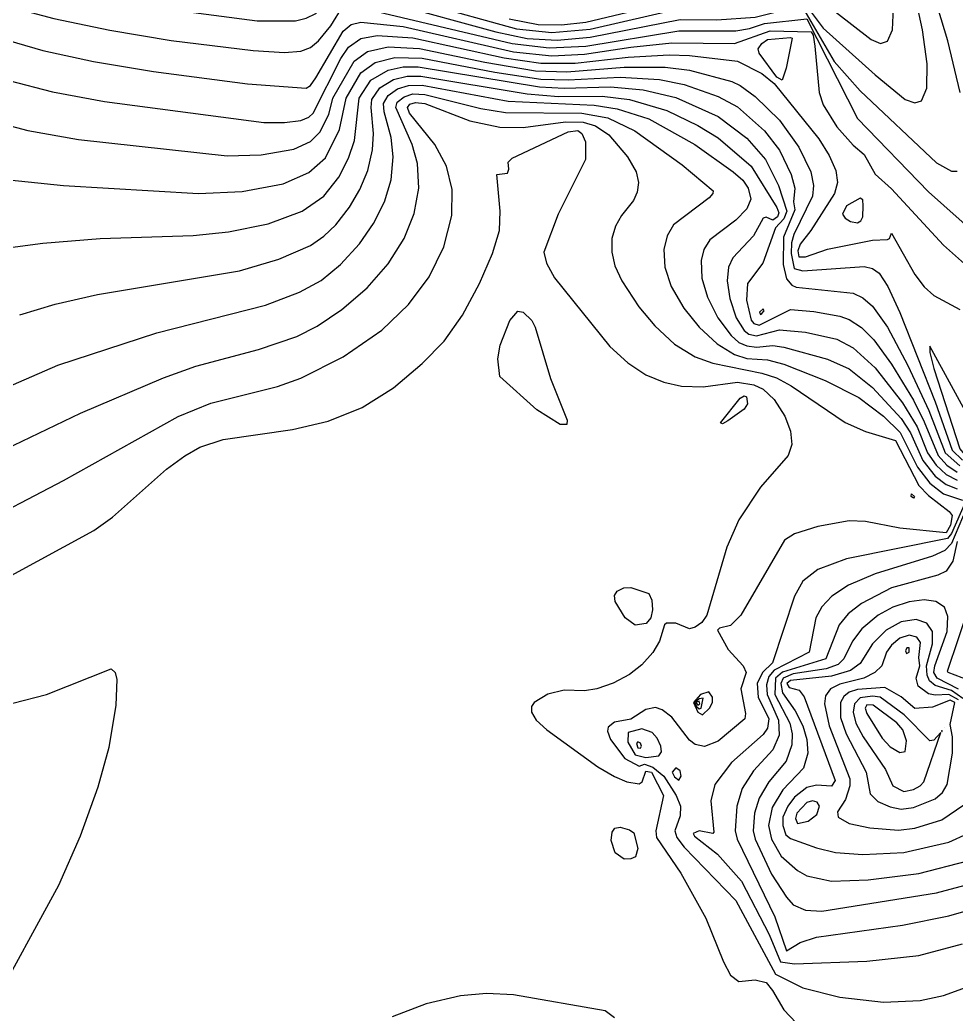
# Model space of a CAD drawing. Header units: inches. Extents: x 2608994 to 2618701, y 1261813 to 1271655.
# Drawn here: x 2616107 to 2616931, y 1264676 to 1265550 of the extents above; entities that cross this region are included whole.
import ezdxf

# ---------------------------------------------------------------- set-up
doc = ezdxf.new("R2010")
doc.units = ezdxf.units.IN
doc.header["$MEASUREMENT"] = 0

msp = doc.modelspace()

# ---------------------------------------------------------------- linework, layer by layer
for points, elevation in [([(2616934.43, 1265486.32), (2616923.45, 1265531.92), (2616882.6, 1265667.52), (2616826.75, 1265828.32), (2616809.54, 1265859.52), (2616774.86, 1265912.32), (2616739.6, 1265960.97), (2616713.2, 1265992.66), (2616696.4, 1266007.14), (2616677.2, 1266019.13), (2616340, 1266166.99), (2616250, 1266210.16), (2616168.4, 1266253.1), (2616089.2, 1266299.69)], 248), ([(2616061.6, 1265597.7), (2616152.8, 1265575.46), (2616246.4, 1265558.42), (2616316, 1265549.56), (2616349.6, 1265549.49), (2616359.2, 1265551.66), (2616367.6, 1265556), (2616391.6, 1265578.86), (2616401.2, 1265574.53), (2616433.6, 1265564.85), (2616526, 1265539.9), (2616553.6, 1265533.99), (2616580, 1265532.35), (2616608.8, 1265534.96), (2616688, 1265550.52), (2616720.4, 1265550.38), (2616754, 1265552.76), (2616794.8, 1265562.94), (2616823.6, 1265513.8), (2616846.4, 1265487.94), (2616913.6, 1265424.6), (2616926.8, 1265417.3), (2616931.6, 1265417.11)], 248), ([(2616790, 1265574.89), (2616814, 1265543.05), (2616859.6, 1265501.88), (2616886, 1265480.28), (2616894.4, 1265477.27), (2616900.4, 1265479.18), (2616905.2, 1265490.29), (2616905.41, 1265511.52), (2616901.2, 1265541.52), (2616892.32, 1265582.32)], 247), ([(2616092.8, 1265563.26), (2616137.2, 1265551.58), (2616186.4, 1265541.23), (2616240.4, 1265532.24), (2616312.4, 1265523.21), (2616340, 1265521.62), (2616354.4, 1265522.7), (2616362.8, 1265525.85), (2616370, 1265531.85), (2616380.8, 1265544.93), (2616391.6, 1265562.51), (2616395.2, 1265563.94), (2616540.4, 1265529.46), (2616572.8, 1265525.59), (2616605.2, 1265527.29), (2616686.8, 1265540.78), (2616737.2, 1265540.53), (2616749.2, 1265542.58), (2616762.4, 1265547.09), (2616799.6, 1265551.21), (2616844, 1265463.63), (2616906.4, 1265399.03), (2616949.6, 1265360.59)], 249), ([(2616463.6, 1265564.62), (2616544, 1265542.54), (2616575.2, 1265539.1), (2616608.8, 1265541.99), (2616689.2, 1265560.46)], 247), ([(2616537.74, 1265551.12), (2616563.2, 1265546.33), (2616583.6, 1265545.87), (2616605.2, 1265548.19), (2616654.4, 1265560)], 246), ([(2616824.8, 1265557.28), (2616856, 1265532.88), (2616864.4, 1265529.59), (2616870.4, 1265531.56), (2616875, 1265541.52), (2616875.83, 1265560.72)], 246), ([(2616088, 1265534.76), (2616127.6, 1265523.38), (2616172, 1265513.63), (2616224.8, 1265504.82), (2616307.6, 1265494.08), (2616359.2, 1265490.31), (2616362.8, 1265492.6), (2616367.6, 1265499.21), (2616391.6, 1265540.32), (2616398.72, 1265546.32), (2616407.2, 1265548.24), (2616444.4, 1265544.57), (2616541.6, 1265522.25), (2616575.2, 1265518.63), (2616604, 1265519.98), (2616644.8, 1265526.42), (2616680.8, 1265530.16), (2616736, 1265529.43), (2616767.2, 1265540.62), (2616803.2, 1265539.72), (2616805.1, 1265536.72), (2616806.56, 1265527.12), (2616810.32, 1265486.32), (2616813.92, 1265475.52), (2616826, 1265456.32), (2616840.4, 1265440.19), (2616850, 1265431.82), (2616859.6, 1265414.58), (2616874, 1265401.58), (2616919.6, 1265352.14), (2616959.2, 1265317.06)], 250), ([(2616097.6, 1265497.05), (2616136, 1265487.12), (2616181.6, 1265478.55), (2616322, 1265460.17), (2616340, 1265459.91), (2616354.4, 1265461.9), (2616361.6, 1265464.81), (2616365.2, 1265468.34), (2616389.53, 1265516.32), (2616396.4, 1265526.39), (2616407.2, 1265533.79), (2616421.6, 1265536.54), (2616452.8, 1265534.52), (2616533.2, 1265516.95), (2616565.6, 1265512.14), (2616595.6, 1265512.1), (2616642.4, 1265517.62), (2616678.4, 1265519.51), (2616696.4, 1265518.93), (2616738.4, 1265513.9), (2616760, 1265502.99), (2616770.8, 1265494.21), (2616810.09, 1265445.52), (2616819.23, 1265431.12), (2616825.06, 1265417.92), (2616826.47, 1265407.12), (2616823.9, 1265397.52), (2616803.04, 1265365.12), (2616793.59, 1265353.12), (2616791.73, 1265347.12), (2616792.4, 1265342.03), (2616798.4, 1265341.88), (2616817.6, 1265348.7), (2616857.2, 1265356.55), (2616870.4, 1265357.15), (2616872.19, 1265357.92), (2616874, 1265362.83), (2616894.4, 1265326.41), (2616902.8, 1265315.52), (2616911.2, 1265307.88), (2616934, 1265295.59)], 251), ([(2616777.7, 1265497.12), (2616773.2, 1265499.89), (2616757.5, 1265521.12), (2616756.6, 1265524.72), (2616759.78, 1265529.52), (2616764.8, 1265533), (2616785.2, 1265534.89), (2616786.59, 1265534.32), (2616781.4, 1265507.92), (2616777.7, 1265497.12)], 251), ([(2616078.4, 1265462.26), (2616114.4, 1265452.89), (2616158.8, 1265445.13), (2616289.6, 1265430.71), (2616319.6, 1265431.55), (2616348.4, 1265436.64), (2616362.8, 1265443.4), (2616371.08, 1265451.52), (2616378.91, 1265467.12), (2616382.49, 1265481.52), (2616401.2, 1265513.88), (2616413.2, 1265522.41), (2616431.2, 1265526.54), (2616458.8, 1265525.19), (2616516.4, 1265513.08), (2616560.8, 1265505.59), (2616588.4, 1265504.63), (2616638.8, 1265508.7), (2616674.8, 1265508.63), (2616696.4, 1265506.05), (2616733.6, 1265496.01), (2616740.8, 1265492.55), (2616754, 1265482.76), (2616775.6, 1265462.07), (2616792.48, 1265438.32), (2616803.11, 1265416.72), (2616805.49, 1265404.72), (2616804.47, 1265395.12), (2616788.02, 1265361.52), (2616785.9, 1265354.32), (2616785.65, 1265344.72), (2616788.4, 1265331.52), (2616796, 1265329.54), (2616850, 1265333.26), (2616857.2, 1265331.75), (2616863.2, 1265327.41), (2616870.86, 1265315.92), (2616881.2, 1265292.99), (2616912.4, 1265214.43), (2616927.25, 1265171.92), (2616936.4, 1265163.11)], 252), ([(2616083.2, 1265411.05), (2616145.6, 1265404.57), (2616264.4, 1265397.52), (2616302.8, 1265399.47), (2616338.8, 1265406.19), (2616361.6, 1265416.02), (2616376, 1265428.9), (2616388.55, 1265453.92), (2616394.2, 1265481.52), (2616407.2, 1265503.69), (2616419.73, 1265512.72), (2616437.2, 1265517.32), (2616461.2, 1265516.67), (2616525.03, 1265504.32), (2616565.6, 1265498.16), (2616589.6, 1265497.47), (2616635.2, 1265499.85), (2616670, 1265497.8), (2616691.6, 1265493.58), (2616721.6, 1265483.03), (2616738.4, 1265473.89), (2616762.38, 1265452.72), (2616775.6, 1265435.69), (2616785.83, 1265414.32), (2616789, 1265402.32), (2616787.64, 1265390.32), (2616789.03, 1265383.12), (2616779.06, 1265359.12), (2616778.75, 1265335.12), (2616781.6, 1265322.68), (2616786.4, 1265316.97), (2616790, 1265315.11), (2616840.4, 1265309.82), (2616848.8, 1265305.81), (2616857.2, 1265298.43), (2616870.4, 1265279.97), (2616888.4, 1265246.33), (2616906.93, 1265206.72), (2616921.14, 1265169.52), (2616934, 1265158.12)], 253), ([(2616078.4, 1265347.44), (2616127.6, 1265353.93), (2616178, 1265357.91), (2616259.6, 1265360.8), (2616290.8, 1265363.88), (2616325.6, 1265370.88), (2616355.6, 1265382.06), (2616374.8, 1265395.12), (2616387.83, 1265411.92), (2616396.4, 1265428.53), (2616401.77, 1265444.32), (2616405.83, 1265481.52), (2616415.91, 1265497.12), (2616431.2, 1265506.14), (2616444.4, 1265508.98), (2616457.6, 1265509), (2616564.4, 1265491.26), (2616586, 1265490.19), (2616626.8, 1265491.29), (2616655.6, 1265488.7), (2616684.4, 1265481.89), (2616721.6, 1265465.35), (2616746.8, 1265446.2), (2616763.27, 1265427.52), (2616774.62, 1265404.72), (2616781.78, 1265381.92), (2616779.2, 1265375.29), (2616771.92, 1265367.52), (2616760.72, 1265336.32), (2616747.29, 1265318.32), (2616746.34, 1265303.92), (2616750.4, 1265286.32), (2616752.8, 1265283.22), (2616757.6, 1265281.95), (2616785.2, 1265295.68), (2616805.6, 1265293.69), (2616828.4, 1265289.67), (2616836.8, 1265286.71), (2616847.6, 1265279.68), (2616858.4, 1265268.79), (2616874, 1265247.5), (2616893.2, 1265215.78), (2616902.8, 1265196.82), (2616915.01, 1265167.12), (2616922.55, 1265158.72), (2616931.6, 1265152.58)], 254), ([(2616107.2, 1265290.97), (2616138.4, 1265300.34), (2616175.6, 1265308.83), (2616300.4, 1265329.53), (2616335.2, 1265339.71), (2616362.8, 1265351.97), (2616374.8, 1265360.09), (2616385.19, 1265369.92), (2616397.16, 1265385.52), (2616406.35, 1265401.12), (2616413.33, 1265417.92), (2616417.51, 1265435.92), (2616418.41, 1265450.32), (2616416.19, 1265473.12), (2616416.88, 1265480.32), (2616424, 1265490.54), (2616436, 1265497.83), (2616448, 1265500.76), (2616460, 1265500.81), (2616553.6, 1265485.28), (2616581.2, 1265483.01), (2616619.6, 1265483.12), (2616643.6, 1265480.16), (2616676.29, 1265470.72), (2616703.6, 1265457.51), (2616721.6, 1265446.48), (2616750.5, 1265421.52), (2616773.2, 1265385.26), (2616774.98, 1265380.72), (2616773.83, 1265377.12), (2616769.6, 1265374.25), (2616763.6, 1265376.66), (2616761.02, 1265375.92), (2616752.51, 1265360.32), (2616734.47, 1265341.12), (2616730.49, 1265332.72), (2616729.36, 1265320.72), (2616731.7, 1265305.12), (2616737.49, 1265288.32), (2616744.4, 1265277.05), (2616748.47, 1265273.92), (2616755.2, 1265272.44), (2616775.6, 1265277.77), (2616798.4, 1265275.54), (2616826, 1265269.49), (2616840.4, 1265261.98), (2616859.6, 1265244.21), (2616883.6, 1265213.5), (2616896.54, 1265192.32), (2616905.66, 1265169.52), (2616913.16, 1265158.72), (2616922, 1265150.55), (2616931.6, 1265145.44)], 255), ([(2616013.6, 1265133.94), (2616160.67, 1265204.32), (2616233.59, 1265235.52), (2616262, 1265245.7), (2616317.2, 1265260.55), (2616350.8, 1265271.94), (2616368.8, 1265280.85), (2616390.4, 1265295.58), (2616412.68, 1265314.72), (2616431.2, 1265335.69), (2616445.22, 1265357.92), (2616454, 1265379.9), (2616458.15, 1265402.32), (2616457.07, 1265423.92), (2616452.31, 1265440.72), (2616437.92, 1265473.12), (2616439.06, 1265477.92), (2616445.22, 1265482.72), (2616452.8, 1265485.1), (2616463.6, 1265484.78), (2616512.8, 1265472.35), (2616534.4, 1265468.72), (2616601.6, 1265468.14), (2616624.4, 1265464.19), (2616648.31, 1265452.72), (2616689.71, 1265422.72), (2616717.02, 1265399.92), (2616716.87, 1265397.52), (2616713.58, 1265393.92), (2616682.35, 1265369.92), (2616676.56, 1265360.32), (2616673.68, 1265348.32), (2616674.64, 1265332.72), (2616680.26, 1265315.92), (2616691.45, 1265296.72), (2616704.8, 1265279.92), (2616720.5, 1265265.52), (2616736, 1265256.12), (2616746.8, 1265252.54), (2616764.8, 1265251.35), (2616779.2, 1265247.63), (2616815.49, 1265233.12), (2616845.2, 1265218.17), (2616866.8, 1265201.74), (2616881.68, 1265187.52), (2616896.8, 1265157.01), (2616907.6, 1265142.73), (2616919.6, 1265133.55), (2616936.4, 1265128.02)], 257), ([(2616083.2, 1265221.74), (2616140.8, 1265246.56), (2616227.85, 1265275.12), (2616323.2, 1265299.47), (2616353.2, 1265310.73), (2616372.4, 1265321.22), (2616389.2, 1265335.11), (2616406, 1265353.37), (2616418.48, 1265371.12), (2616428.07, 1265390.32), (2616433.77, 1265409.52), (2616435.64, 1265429.92), (2616434.01, 1265446.72), (2616427.78, 1265469.52), (2616427.26, 1265476.72), (2616431.2, 1265483.71), (2616439.6, 1265489.58), (2616449.2, 1265492.6), (2616461.2, 1265492.86), (2616536.8, 1265478.73), (2616612.4, 1265475.32), (2616632.8, 1265472.18), (2616660.4, 1265463.16), (2616700.97, 1265440.72), (2616734.8, 1265416.71), (2616743.2, 1265409.19), (2616747.88, 1265402.32), (2616750.35, 1265392.72), (2616746.8, 1265383.98), (2616737.2, 1265374.05), (2616714.1, 1265356.72), (2616708.99, 1265348.32), (2616706.66, 1265338.72), (2616707.24, 1265323.12), (2616712.05, 1265306.32), (2616721.17, 1265288.32), (2616732.82, 1265272.72), (2616739.6, 1265266.64), (2616746.8, 1265263.5), (2616755.2, 1265262.39), (2616769.6, 1265263.85), (2616779.2, 1265262.48), (2616817.6, 1265251.8), (2616836.8, 1265243.5), (2616857.2, 1265227.05), (2616882.4, 1265199.69), (2616890.8, 1265187.18), (2616901.6, 1265162.84), (2616912.4, 1265149.06), (2616922, 1265141.75), (2616931.6, 1265137.94)], 256), ([(2616063.64, 1265102.32), (2616145.6, 1265145.28), (2616246.4, 1265201.41), (2616275.2, 1265213.21), (2616334, 1265228), (2616354.4, 1265235.3), (2616391.6, 1265254.09), (2616425.69, 1265277.52), (2616449.2, 1265300), (2616467.3, 1265324.32), (2616480.22, 1265350.72), (2616487.21, 1265378.32), (2616487.48, 1265401.12), (2616482.56, 1265421.52), (2616472.41, 1265440.72), (2616450.15, 1265468.32), (2616448.39, 1265473.12), (2616450.4, 1265476.02), (2616455.2, 1265477.71), (2616463.38, 1265476.72), (2616503.2, 1265461.45), (2616529.6, 1265455.92), (2616550, 1265455.54), (2616587.2, 1265460.74), (2616602.8, 1265460.22), (2616613.6, 1265457.07), (2616625.37, 1265449.12), (2616641.8, 1265429.92), (2616649.5, 1265416.72), (2616651.37, 1265407.12), (2616650.26, 1265398.72), (2616646.95, 1265391.52), (2616636.39, 1265378.32), (2616631.07, 1265368.72), (2616628.09, 1265357.92), (2616627.91, 1265345.92), (2616630.64, 1265333.92), (2616636.82, 1265320.72), (2616651.71, 1265297.92), (2616665.73, 1265281.12), (2616683.2, 1265265.23), (2616701.2, 1265254.07), (2616716.8, 1265248.35), (2616760, 1265239.69), (2616772.71, 1265235.52), (2616785.75, 1265228.32), (2616833.2, 1265196.17), (2616851.2, 1265188.36), (2616877.6, 1265180.5), (2616898, 1265140.84), (2616906.4, 1265132), (2616924.75, 1265117.92), (2616927.22, 1265114.32), (2616926, 1265105.92), (2616922, 1265099.1), (2616881.2, 1265103.19), (2616851.2, 1265109.17), (2616836.8, 1265109.65), (2616809.2, 1265104.89), (2616788.8, 1265098.22), (2616779.83, 1265092.72), (2616741.59, 1265026.72), (2616732.4, 1265017.62), (2616722.8, 1265015.28), (2616720.86, 1265013.52), (2616730.36, 1264996.72), (2616743.43, 1264982.32), (2616746.12, 1264976.32), (2616741.47, 1264961.92), (2616745.65, 1264940.32), (2616744.98, 1264935.52), (2616721.6, 1264916.08), (2616709.6, 1264911.21), (2616701.2, 1264913.02), (2616696.4, 1264916.72), (2616680.8, 1264937.13), (2616672.4, 1264943.47), (2616666.4, 1264945.53), (2616658, 1264943.84), (2616644.8, 1264935.4), (2616630.4, 1264932.61), (2616624.76, 1264928.32), (2616624.23, 1264924.72), (2616626.95, 1264917.52), (2616639.42, 1264900.72), (2616652, 1264893.86), (2616656.8, 1264895.64), (2616664, 1264893.1), (2616673.82, 1264885.12), (2616684.59, 1264868.32), (2616688.27, 1264858.72), (2616688.15, 1264850.32), (2616683.52, 1264837.12), (2616685.17, 1264831.12), (2616691.59, 1264822.72), (2616737.2, 1264775.85), (2616771.84, 1264711.12), (2616796, 1264699.15), (2616828.4, 1264690.92), (2616866.8, 1264686.46), (2616899.2, 1264687.85), (2616919.6, 1264692.17), (2616940, 1264699.69)], 258), ([(2616096.4, 1265059.96), (2616172.35, 1265101.12), (2616188.8, 1265112.96), (2616236.28, 1265155.12), (2616252.4, 1265166.93), (2616265.6, 1265174.38), (2616286, 1265181.14), (2616347.2, 1265190.01), (2616378.4, 1265197.32), (2616408.4, 1265209.28), (2616436, 1265226.58), (2616461.2, 1265247.98), (2616480.4, 1265267.82), (2616496.64, 1265290.72), (2616511.67, 1265318.32), (2616523.05, 1265344.72), (2616529.1, 1265365.12), (2616529.7, 1265381.92), (2616526.92, 1265414.32), (2616536.11, 1265415.52), (2616537.44, 1265419.12), (2616536.86, 1265425.12), (2616540.26, 1265428.72), (2616589.6, 1265451.87), (2616598, 1265452.97), (2616601.71, 1265450.32), (2616604.88, 1265443.12), (2616604.71, 1265427.52), (2616580.74, 1265379.52), (2616568.21, 1265345.92), (2616570.59, 1265336.32), (2616577.6, 1265323.56), (2616626.26, 1265263.12), (2616641.97, 1265248.72), (2616658, 1265238.23), (2616673.6, 1265231.59), (2616689.2, 1265228.15), (2616708.4, 1265227.58), (2616738.4, 1265231.73), (2616752.8, 1265229.27), (2616761.2, 1265225.52), (2616770.79, 1265216.32), (2616780.16, 1265201.92), (2616785.14, 1265188.72), (2616786.38, 1265176.72), (2616783.12, 1265167.12), (2616758.8, 1265139.38), (2616739.68, 1265110.72), (2616729.26, 1265086.72), (2616711.58, 1265026.72), (2616707.2, 1265020.43), (2616701.2, 1265016.2), (2616696.4, 1265014.87), (2616684.4, 1265019.88), (2616676, 1265019.74), (2616674.3, 1265018.32), (2616670, 1265004.01), (2616664, 1264994.04), (2616654.4, 1264983.04), (2616643.6, 1264974.68), (2616629.2, 1264966.88), (2616614.8, 1264961.98), (2616604, 1264960.34), (2616586, 1264960.82), (2616571.6, 1264957.45), (2616559.79, 1264949.92), (2616557.41, 1264946.32), (2616557.38, 1264941.52), (2616561.53, 1264934.32), (2616570.81, 1264925.92), (2616615.69, 1264893.52), (2616630.4, 1264884.81), (2616641.2, 1264880.18), (2616652, 1264878.6), (2616654.64, 1264880.32), (2616658, 1264889.72), (2616662.83, 1264888.72), (2616673.43, 1264868.32), (2616666.58, 1264837.12), (2616667.37, 1264831.12), (2616688.54, 1264799.92), (2616710.8, 1264760.26), (2616726.13, 1264721.92), (2616732.4, 1264710.31), (2616739.6, 1264704.64), (2616754, 1264706.09), (2616763.6, 1264703.8), (2616769.38, 1264696.72), (2616779.2, 1264679.59), (2616790, 1264668.23)], 259), ([(2616847.07, 1265373.52), (2616848.83, 1265377.12), (2616849.14, 1265386.72), (2616848.8, 1265392.02), (2616846.4, 1265393.52), (2616834.37, 1265386.72), (2616830.85, 1265379.52), (2616833.2, 1265375.88), (2616838, 1265372.87), (2616844, 1265371.92), (2616847.07, 1265373.52)], 250), ([(2616582.4, 1265194.42), (2616562, 1265207.31), (2616529.41, 1265236.72), (2616527.78, 1265252.32), (2616529.89, 1265264.32), (2616538.22, 1265285.92), (2616545.2, 1265294.26), (2616550, 1265293.23), (2616557.5, 1265285.92), (2616560.68, 1265279.92), (2616574, 1265234.92), (2616588.75, 1265198.32), (2616588.4, 1265194.53), (2616582.4, 1265194.42)], 260), ([(2616759.84, 1265291.92), (2616761.84, 1265294.32), (2616761.2, 1265296.13), (2616757.88, 1265293.12), (2616758.8, 1265291.3), (2616759.84, 1265291.92)], 253), ([(2616954.97, 1265156.32), (2616955.78, 1265161.12), (2616953.52, 1265173.12), (2616945.92, 1265193.52), (2616907.6, 1265263.46), (2616907.6, 1265257.68), (2616911.2, 1265243.59), (2616933.97, 1265173.12), (2616937.89, 1265168.32), (2616946, 1265164.63), (2616954.97, 1265156.32)], 251), ([(2616723.56, 1265195.92), (2616740.88, 1265217.52), (2616744.4, 1265219.78), (2616746.52, 1265218.72), (2616747.25, 1265212.72), (2616744.4, 1265208.01), (2616730, 1265197.63), (2616725.2, 1265195.18), (2616723.56, 1265195.92)], 260), ([(2616893.2, 1265129.61), (2616891.41, 1265131.12), (2616891.66, 1265133.52), (2616894.12, 1265131.12), (2616893.2, 1265129.61)], 259), ([(2616938.8, 1265125.95), (2616926.86, 1265098.72), (2616923.2, 1265094.09), (2616834.4, 1265076.37), (2616809.2, 1265067.04), (2616796, 1265056.56), (2616788.56, 1265043.52), (2616769.39, 1264984.72), (2616760.57, 1264976.32), (2616755.95, 1264966.72), (2616756.69, 1264954.72), (2616766.05, 1264935.52), (2616764.8, 1264927.4), (2616761.2, 1264921.82), (2616733.23, 1264897.12), (2616718.61, 1264877.92), (2616714.93, 1264863.52), (2616717.72, 1264835.92), (2616716.8, 1264834.8), (2616704.8, 1264837.16), (2616699.63, 1264834.72), (2616700.78, 1264832.32), (2616720.87, 1264816.72), (2616741.98, 1264792.72), (2616766.39, 1264745.92), (2616776.24, 1264721.92), (2616788.8, 1264720.24), (2616852.4, 1264722.53), (2616898, 1264727.51), (2616936.4, 1264737.69)], 257), ([(2616939.56, 1265120.32), (2616926.8, 1265089.94), (2616920.8, 1265083.69), (2616910, 1265078.59), (2616859.6, 1265063.15), (2616836.03, 1265053.12), (2616821.41, 1265043.52), (2616812.8, 1265034.2), (2616807.35, 1265024.32), (2616801.53, 1264994.32), (2616770.8, 1264978.49), (2616766.07, 1264972.72), (2616764.16, 1264965.52), (2616764.47, 1264957.12), (2616774.58, 1264934.32), (2616775.06, 1264921.12), (2616769.6, 1264908.25), (2616752.58, 1264889.92), (2616742.66, 1264874.32), (2616737.91, 1264858.72), (2616736.47, 1264837.12), (2616738.3, 1264829.92), (2616771.31, 1264761.52), (2616781.6, 1264731.54), (2616793.6, 1264738.96), (2616808, 1264743.49), (2616883.6, 1264754.15), (2616924.4, 1264762.38), (2616978.4, 1264778.04)], 256), ([(2616931.6, 1265091.52), (2616928, 1265074.33), (2616922, 1265065.55), (2616914.8, 1265062.01), (2616874, 1265050.7), (2616847.6, 1265036.92), (2616835.92, 1265027.92), (2616827.9, 1265018.32), (2616816.21, 1264988.32), (2616778, 1264976.52), (2616772, 1264971.52), (2616771.44, 1264957.12), (2616784.64, 1264931.92), (2616786.7, 1264922.32), (2616786.42, 1264912.72), (2616781.26, 1264898.32), (2616766, 1264880.07), (2616757.67, 1264865.92), (2616753.53, 1264852.72), (2616752.23, 1264837.12), (2616753.98, 1264829.92), (2616768.4, 1264799.07), (2616781.6, 1264778.68), (2616787.6, 1264772.08), (2616798.4, 1264767.23), (2616812.8, 1264766.39), (2616913.6, 1264782.58), (2616965.2, 1264796.26)], 255), ([(2616658.19, 1265019.52), (2616648.4, 1265018.03), (2616639.85, 1265024.32), (2616630.82, 1265038.72), (2616630.4, 1265044.21), (2616632.8, 1265047.89), (2616638.4, 1265050.72), (2616644.8, 1265051.21), (2616660.4, 1265045.95), (2616663.09, 1265039.92), (2616663.79, 1265031.52), (2616662.4, 1265024.32), (2616658.19, 1265019.52)], 260), ([(2616932.8, 1264961.8), (2616914.24, 1264971.52), (2616911.09, 1264976.32), (2616912.03, 1264982.32), (2616923.08, 1265012.32), (2616923.65, 1265025.52), (2616920.62, 1265033.92), (2616913.02, 1265038.72), (2616902.8, 1265040.32), (2616889.6, 1265038.5), (2616875.2, 1265033.82), (2616862.15, 1265026.72), (2616847.91, 1265014.72), (2616839.72, 1265003.92), (2616831.96, 1264988.32), (2616827.07, 1264983.52), (2616816.4, 1264979.54), (2616787.6, 1264975.06), (2616778.82, 1264971.52), (2616776.65, 1264966.72), (2616778, 1264958.51), (2616789.29, 1264942.72), (2616795.95, 1264929.52), (2616799.48, 1264917.52), (2616800.45, 1264905.52), (2616796.58, 1264892.32), (2616778.41, 1264873.12), (2616769.1, 1264857.52), (2616765.67, 1264841.92), (2616768.42, 1264829.92), (2616776.8, 1264814.79), (2616791.2, 1264802.24), (2616799.6, 1264797.42), (2616821.2, 1264792.94), (2616853.6, 1264793.92)], 254), ([(2616948.4, 1264967), (2616923.86, 1264976.32), (2616923.16, 1264977.52), (2616942.45, 1265035.12)], 255), ([(2616936.8, 1264953.52), (2616926.8, 1264960.4), (2616912.4, 1264965), (2616907.5, 1264969.12), (2616905.21, 1264973.92), (2616904.79, 1264982.32), (2616910.01, 1265001.52), (2616910.07, 1265012.32), (2616905.2, 1265019.83), (2616895.6, 1265022.9), (2616882.4, 1265020.84), (2616869.2, 1265013.71), (2616857.2, 1265001.62), (2616846.4, 1264984.34), (2616838, 1264978.01), (2616821.2, 1264973), (2616785.2, 1264969.34), (2616781.8, 1264966.72), (2616784, 1264963.04), (2616792.84, 1264960.72), (2616797.2, 1264954.89), (2616824.39, 1264881.52), (2616821.2, 1264876.42), (2616808, 1264877.2), (2616799.6, 1264875.16), (2616788.8, 1264866.81), (2616782.67, 1264858.72), (2616778.48, 1264849.12), (2616778.25, 1264841.92), (2616780.89, 1264833.52), (2616785.2, 1264830.24), (2616808, 1264822.05), (2616824.8, 1264817.95), (2616848.8, 1264816.36), (2616884.8, 1264818.02)], 253), ([(2616932.8, 1264952.28), (2616924.4, 1264956.89), (2616912.4, 1264956.3), (2616906.4, 1264957.58), (2616897.43, 1264964.32), (2616895.77, 1264971.52), (2616898.87, 1264982.32), (2616897.97, 1264989.52), (2616899.45, 1265002.72), (2616896.31, 1265007.52), (2616889.6, 1265009.06), (2616881.2, 1265006.52), (2616873.96, 1265000.32), (2616869.64, 1264994.32), (2616865.48, 1264982.32), (2616859.38, 1264976.32), (2616849.65, 1264971.52), (2616828.4, 1264966.01), (2616820.27, 1264961.92), (2616816.01, 1264955.92), (2616815.07, 1264948.72), (2616819.02, 1264929.52), (2616837.44, 1264882.72), (2616837.23, 1264876.72), (2616833.4, 1264864.72), (2616826.53, 1264853.92), (2616826.93, 1264849.12), (2616836.8, 1264843.67), (2616854.8, 1264839.78), (2616880, 1264837.59), (2616894.4, 1264839.54)], 252), ([(2616886.42, 1264995.52), (2616887.2, 1264993.21), (2616889.51, 1264994.32), (2616889.52, 1264997.92), (2616887.51, 1264997.92), (2616886.42, 1264995.52)], 251), ([(2616101.2, 1264949.28), (2616130.57, 1264957.12), (2616187.6, 1264979.49), (2616191.04, 1264976.32), (2616192.65, 1264970.32), (2616191.84, 1264947.52), (2616185.46, 1264910.32), (2616175.72, 1264875.52), (2616160.34, 1264832.32), (2616141.28, 1264789.12), (2616080.8, 1264678.8)], 260), ([(2616893.2, 1264857.62), (2616912.4, 1264865.21), (2616918.85, 1264870.72), (2616922.99, 1264877.92), (2616927.66, 1264905.52), (2616927.55, 1264919.92), (2616925.52, 1264930.72), (2616929.75, 1264949.92), (2616925.6, 1264952), (2616910, 1264945.98), (2616894.4, 1264944.78), (2616882.4, 1264954.95), (2616868, 1264963.22), (2616844, 1264961.35), (2616836.8, 1264959.12), (2616832, 1264955.12), (2616829.16, 1264949.92), (2616829.12, 1264936.72), (2616834.07, 1264922.32), (2616851.8, 1264888.72), (2616855.32, 1264869.52), (2616862, 1264862.92), (2616872.8, 1264858.18), (2616882.4, 1264856.11), (2616893.2, 1264857.62)], 251), ([(2616707.74, 1264939.12), (2616714.01, 1264945.12), (2616716.53, 1264949.92), (2616716.5, 1264954.72), (2616713.2, 1264959.47), (2616706, 1264957.07), (2616699.87, 1264949.92), (2616703.6, 1264941.56), (2616707.74, 1264939.12)], 258), ([(2616702.4, 1264946.53), (2616704.8, 1264944.35), (2616706.57, 1264945.12), (2616708.4, 1264953.66), (2616704.8, 1264953.1), (2616700.9, 1264949.92), (2616702.4, 1264946.53)], 257), ([(2616703.72, 1264947.52), (2616705.26, 1264948.72), (2616704.8, 1264951.25), (2616701.97, 1264949.92), (2616703.72, 1264947.52)], 256), ([(2616893.2, 1264873.48), (2616899.29, 1264876.72), (2616902.45, 1264880.32), (2616917.38, 1264923.52), (2616911.2, 1264916.89), (2616907.6, 1264916.2), (2616885, 1264939.12), (2616863.91, 1264954.72), (2616857.2, 1264955.69), (2616846.4, 1264954), (2616841.43, 1264948.72), (2616840.13, 1264941.52), (2616842.74, 1264931.92), (2616849.2, 1264919.92), (2616868.78, 1264891.12), (2616875.05, 1264876.72), (2616884.8, 1264871.73), (2616893.2, 1264873.48)], 250), ([(2616872.8, 1264910.99), (2616881.2, 1264905.87), (2616886, 1264906.87), (2616887.15, 1264916.32), (2616883.89, 1264925.92), (2616878.8, 1264932.18), (2616857.78, 1264947.52), (2616852.4, 1264948.03), (2616850.81, 1264945.12), (2616852.27, 1264940.32), (2616865.75, 1264918.72), (2616872.8, 1264910.99)], 249), ([(2616669.19, 1264903.12), (2616671.78, 1264906.72), (2616671.17, 1264911.52), (2616667.73, 1264918.72), (2616663.45, 1264923.52), (2616654.4, 1264926.7), (2616642.49, 1264923.52), (2616642.04, 1264915.12), (2616648.4, 1264904.08), (2616658, 1264901.65), (2616669.19, 1264903.12)], 257), ([(2616918.4, 1264924.14), (2616918.47, 1264924.72), (2616918.4, 1264925.27), (2616918, 1264924.72), (2616918.4, 1264924.14)], 250), ([(2616920.8, 1264928.31), (2616920.8, 1264928.32), (2616920.8, 1264928.38), (2616920.76, 1264928.32), (2616920.8, 1264928.31)], 250), ([(2616650.8, 1264910.07), (2616653.2, 1264909.85), (2616654.11, 1264911.52), (2616653.2, 1264914.32), (2616650.8, 1264915.45), (2616649.57, 1264913.92), (2616650.8, 1264910.07)], 256), ([(2616683.2, 1264884.5), (2616686.8, 1264881.78), (2616688.94, 1264885.12), (2616688.13, 1264889.92), (2616684.4, 1264892.66), (2616681.18, 1264888.72), (2616683.2, 1264884.5)], 257), ([(2616800.8, 1264845.59), (2616808.21, 1264851.52), (2616810.77, 1264858.72), (2616808.61, 1264862.32), (2616804.4, 1264863.38), (2616799.6, 1264862.07), (2616790.76, 1264852.72), (2616789.55, 1264847.92), (2616791.2, 1264843.56), (2616800.8, 1264845.59)], 252), ([(2616894.4, 1264839.54), (2616918.4, 1264846.89), (2616937.47, 1264859.92)], 252), ([(2616648.78, 1264814.32), (2616644.8, 1264812.44), (2616638.8, 1264812.3), (2616630.81, 1264817.92), (2616627.37, 1264828.72), (2616628.27, 1264835.92), (2616630.61, 1264839.52), (2616635.2, 1264840.42), (2616643.6, 1264837.98), (2616647.2, 1264835.37), (2616650.92, 1264821.52), (2616648.78, 1264814.32)], 260), ([(2616884.8, 1264818.02), (2616924.4, 1264827.29), (2616941.14, 1264834.72)], 253), ([(2616853.6, 1264793.92), (2616898, 1264799.71), (2616941.2, 1264810.8)], 254), ([(2616630.4, 1264672.73), (2616622, 1264678.71), (2616541.6, 1264692.93), (2616517.6, 1264694.04), (2616494.8, 1264692.11), (2616464.8, 1264685.09), (2616434.8, 1264673.54)], 259)]:
    msp.add_lwpolyline(points, dxfattribs=dict(elevation=elevation))

doc.saveas('drawing.dxf')
